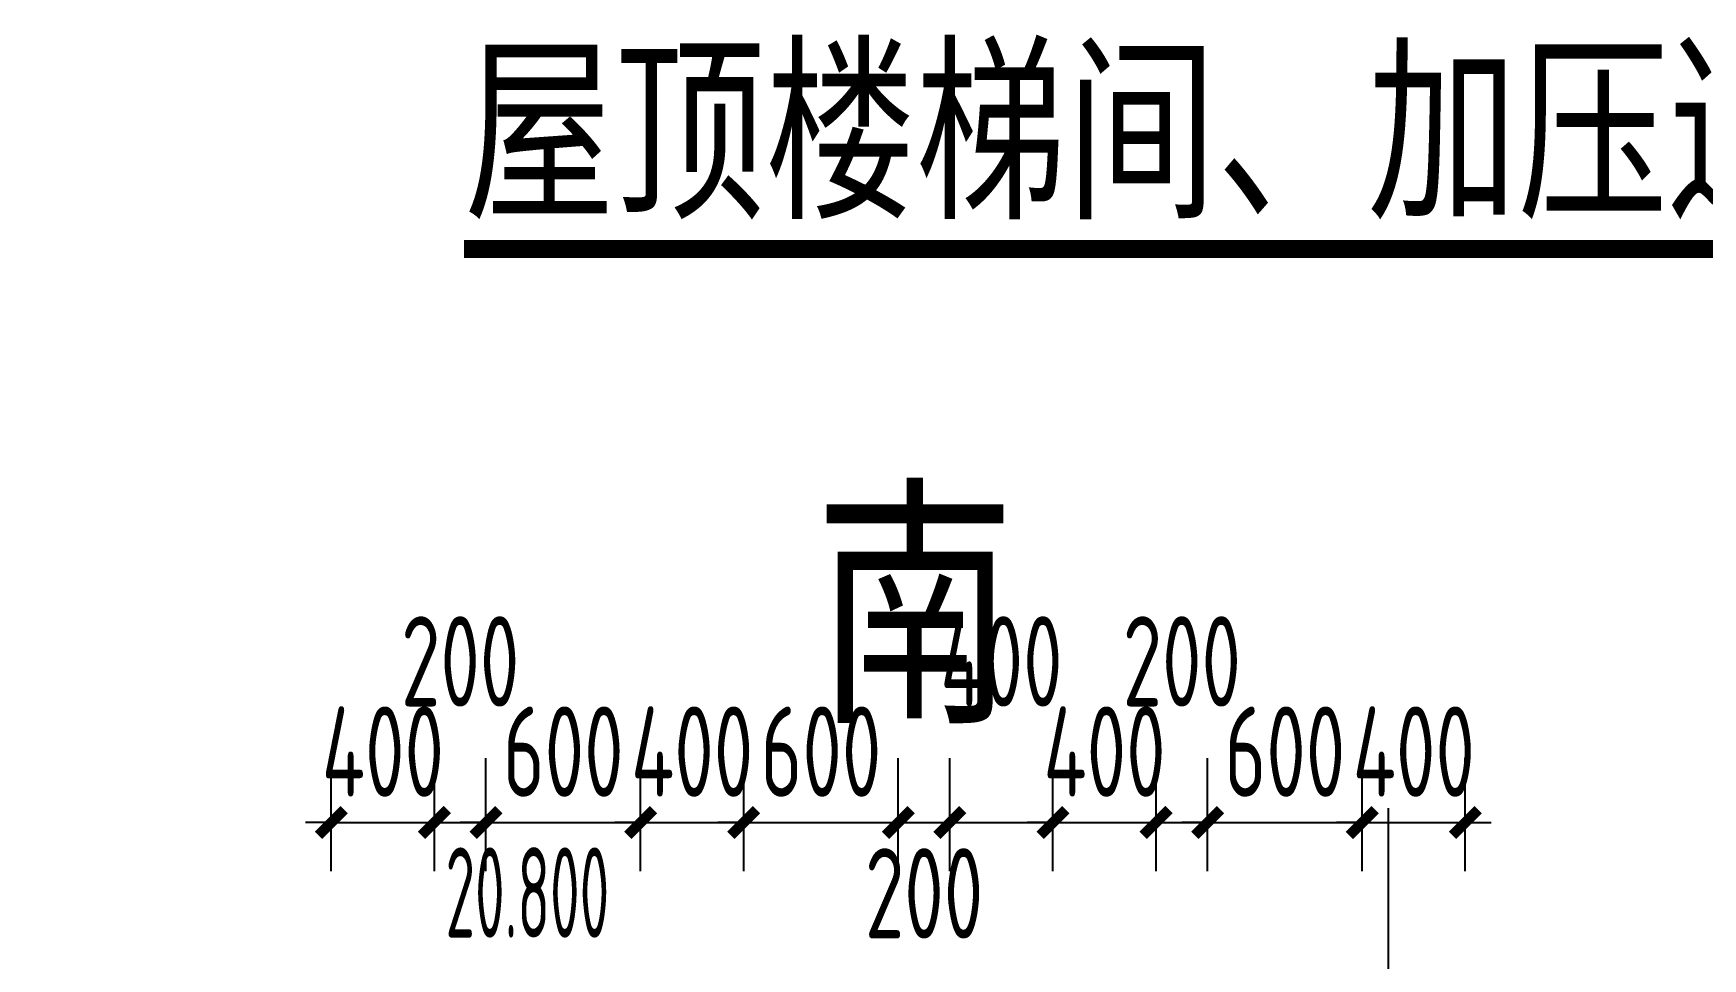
# Model space of a CAD drawing. Extents: x -863035 to 270371, y -8918 to 240488.
# Drawn here: x -44973 to -38496, y 132738 to 136328 of the extents above; entities that cross this region are included whole.
import ezdxf

# ---------------------------------------------------------------- set-up
doc = ezdxf.new("R2010")
doc.units = 0
doc.header["$LTSCALE"] = 1000
doc.header["$MEASUREMENT"] = 0
doc.linetypes.add('109-34 轴网$0$L1$0$$AUDIT_BAD_LTYPE1', pattern=[0])
for name, color, linetype in [('01-标注_尺寸', 124, 'Continuous'), ('01-标注_标高', 200, 'Continuous'), ('02-TEXT_标注', 130, 'Continuous'), ('A_AXIS-轴线', 36, 'Continuous'), ('DIM_SYMB', 3, 'Continuous')]:
    doc.layers.add(name, color=color, linetype=linetype)
doc.layers.add('04-不打印_辅助线', color=165, linetype='Continuous', plot=False)
doc.styles.add('_TCH_DIM', font='ROS1', dxfattribs={"width": 0.75, "bigfont": 'JD'})
doc.styles.add('_TCH_DIM_T3', font='ROS1', dxfattribs={"width": 0.75, "bigfont": 'JD'})
doc.styles.add('_TCH_LABEL', font='', dxfattribs={"width": 0.75})
doc.styles.get("Standard").update_dxf_attribs({"font": 'STXIHEI.TTF', "width": 0.75})
doc.styles.get('_TCH_LABEL').set_extended_font_data('SimSun')
doc.dimstyles.new('_TCH_ARCH&&100', dxfattribs={"dimtxt": 350, "dimasz": 100, "dimexe": 250, "dimexo": 300, "dimgap": 100, "dimtad": 1, "dimdec": 0, "dimzin": 0, "dimdsep": 46, "dimtxsty": '_TCH_DIM_T3', "dimblk": 'ARCHTICK', "dimcen": 0.09, "dimclrt": 7, "dimazin": 2, "dimtfac": 1, "dimtdec": 0, "dimtix": 1, "dimtmove": 2, "dimatfit": 3, "dimfxl": 0, "dimtolj": 1, "dimtzin": 0, "dimarcsym": 0})

# ---------------------------------------------------------------- blocks, each defined once
blk = doc.blocks.new('_ArchTick')
at = {"color": 0, "linetype": 'ByBlock', "const_width": 0.4}
blk.add_lwpolyline([(-0.5, -0.5), (0.5, 0.5)], dxfattribs=at)
blk = doc.blocks.new('*D2450')
at = {"layer": '01-标注_尺寸', "color": 0, "linetype": '109-34 轴网$0$L1$0$$AUDIT_BAD_LTYPE1', "lineweight": -2, "transparency": 16777216}
for p, q in [((74061.4, 243779), (73192.2, 243779)), ((73442.2, 240379), (73442.2, 243779)), ((74061.4, 240379), (73192.2, 240379))]:
    blk.add_line(p, q, dxfattribs=at)
at = {"layer": 'Defpoints', "color": 0, "linetype": '109-34 轴网$0$L1$0$$AUDIT_BAD_LTYPE1', "transparency": 16777216}
for p in [(73442.2, 243779), (74361.4, 243779), (74361.4, 240379)]:
    blk.add_point(p, dxfattribs=at)
at = {"layer": '01-标注_尺寸', "color": 0, "linetype": '109-34 轴网$0$L1$0$$AUDIT_BAD_LTYPE1', "lineweight": -2, "transparency": 16777216, "xscale": 100, "yscale": 100, "zscale": 100}
for p, rotation in [((73442.2, 243779), 90), ((73442.2, 240379), 270)]:
    blk.add_blockref('_ArchTick', p, dxfattribs=dict(at, rotation=rotation))
at = {"layer": '01-标注_尺寸', "color": 7, "linetype": '109-34 轴网$0$L1$0$$AUDIT_BAD_LTYPE1', "transparency": 16777216, "insert": (73167.2, 242079), "char_height": 350, "attachment_point": 5, "rotation": 90, "style": '_TCH_DIM_T3'}
blk.add_mtext('\\A1;3400', dxfattribs=at)
blk = doc.blocks.new('*D2451')
at = {"layer": '01-标注_尺寸', "color": 0, "linetype": '109-34 轴网$0$L1$0$$AUDIT_BAD_LTYPE1', "lineweight": -2, "transparency": 16777216}
for p, q in [((74861.4, 240679), (73992.2, 240679)), ((74242.2, 240379), (74242.2, 240679)), ((74861.4, 240379), (73992.2, 240379))]:
    blk.add_line(p, q, dxfattribs=at)
at = {"layer": 'Defpoints', "color": 0, "linetype": '109-34 轴网$0$L1$0$$AUDIT_BAD_LTYPE1', "transparency": 16777216}
for p in [(74242.2, 240679), (75161.4, 240679), (75161.4, 240379)]:
    blk.add_point(p, dxfattribs=at)
at = {"layer": '01-标注_尺寸', "color": 0, "linetype": '109-34 轴网$0$L1$0$$AUDIT_BAD_LTYPE1', "lineweight": -2, "transparency": 16777216, "xscale": 100, "yscale": 100, "zscale": 100}
for p, rotation in [((74242.2, 240679), 90), ((74242.2, 240379), 270)]:
    blk.add_blockref('_ArchTick', p, dxfattribs=dict(at, rotation=rotation))
at = {"layer": '01-标注_尺寸', "color": 7, "linetype": '109-34 轴网$0$L1$0$$AUDIT_BAD_LTYPE1', "transparency": 16777216, "insert": (73967.2, 240063), "char_height": 350, "attachment_point": 5, "rotation": 90, "style": '_TCH_DIM_T3'}
blk.add_mtext('\\A1;300', dxfattribs=at)
blk = doc.blocks.new('*D2452')
at = {"layer": '01-标注_尺寸', "color": 0, "linetype": '109-34 轴网$0$L1$0$$AUDIT_BAD_LTYPE1', "lineweight": -2, "transparency": 16777216}
for p, q in [((74861.4, 242229), (73992.2, 242229)), ((74242.2, 240679), (74242.2, 242229)), ((74861.4, 240679), (73992.2, 240679))]:
    blk.add_line(p, q, dxfattribs=at)
at = {"layer": 'Defpoints', "color": 0, "linetype": '109-34 轴网$0$L1$0$$AUDIT_BAD_LTYPE1', "transparency": 16777216}
for p in [(74242.2, 242229), (75161.4, 242229), (75161.4, 240679)]:
    blk.add_point(p, dxfattribs=at)
at = {"layer": '01-标注_尺寸', "color": 0, "linetype": '109-34 轴网$0$L1$0$$AUDIT_BAD_LTYPE1', "lineweight": -2, "transparency": 16777216, "xscale": 100, "yscale": 100, "zscale": 100}
for p, rotation in [((74242.2, 242229), 90), ((74242.2, 240679), 270)]:
    blk.add_blockref('_ArchTick', p, dxfattribs=dict(at, rotation=rotation))
at = {"layer": '01-标注_尺寸', "color": 7, "linetype": '109-34 轴网$0$L1$0$$AUDIT_BAD_LTYPE1', "transparency": 16777216, "insert": (73967.2, 241454), "char_height": 350, "attachment_point": 5, "rotation": 90, "style": '_TCH_DIM_T3'}
blk.add_mtext('\\A1;1550', dxfattribs=at)
blk = doc.blocks.new('*D2453')
at = {"layer": '01-标注_尺寸', "color": 0, "linetype": '109-34 轴网$0$L1$0$$AUDIT_BAD_LTYPE1', "lineweight": -2, "transparency": 16777216}
for p, q in [((74861.4, 243779), (73992.2, 243779)), ((74242.2, 242229), (74242.2, 243779)), ((74861.4, 242229), (73992.2, 242229))]:
    blk.add_line(p, q, dxfattribs=at)
at = {"layer": 'Defpoints', "color": 0, "linetype": '109-34 轴网$0$L1$0$$AUDIT_BAD_LTYPE1', "transparency": 16777216}
for p in [(74242.2, 243779), (75161.4, 243779), (75161.4, 242229)]:
    blk.add_point(p, dxfattribs=at)
at = {"layer": '01-标注_尺寸', "color": 0, "linetype": '109-34 轴网$0$L1$0$$AUDIT_BAD_LTYPE1', "lineweight": -2, "transparency": 16777216, "xscale": 100, "yscale": 100, "zscale": 100}
for p, rotation in [((74242.2, 243779), 90), ((74242.2, 242229), 270)]:
    blk.add_blockref('_ArchTick', p, dxfattribs=dict(at, rotation=rotation))
at = {"layer": '01-标注_尺寸', "color": 7, "linetype": '109-34 轴网$0$L1$0$$AUDIT_BAD_LTYPE1', "transparency": 16777216, "insert": (73967.2, 243004), "char_height": 350, "attachment_point": 5, "rotation": 90, "style": '_TCH_DIM_T3'}
blk.add_mtext('\\A1;1550', dxfattribs=at)
blk = doc.blocks.new('*D1648')
at = {"layer": '01-标注_尺寸', "color": 0, "lineweight": -2, "transparency": 16777216}
for p, q in [((-39816.8, 133077.9), (-39816.8, 133516.2)), ((-39416.8, 133077.9), (-39416.8, 133516.2)), ((-39816.8, 133266.2), (-39916.8, 133266.2)), ((-39816.8, 133266.2), (-39416.8, 133266.2)), ((-39416.8, 133266.2), (-39316.8, 133266.2))]:
    blk.add_line(p, q, dxfattribs=at)
at = {"layer": 'Defpoints', "color": 0, "transparency": 16777216}
for p in [(-39416.8, 133266.2), (-39816.8, 132777.9), (-39416.8, 132777.9)]:
    blk.add_point(p, dxfattribs=at)
at = {"layer": '01-标注_尺寸', "color": 0, "lineweight": -2, "transparency": 16777216, "xscale": 100, "yscale": 100, "zscale": 100}
blk.add_blockref('_ArchTick', (-39816.8, 133266.2), dxfattribs=at)
at = {"layer": '01-标注_尺寸', "color": 0, "lineweight": -2, "transparency": 16777216, "xscale": 100, "yscale": 100, "zscale": 100, "rotation": 180}
blk.add_blockref('_ArchTick', (-39416.8, 133266.2), dxfattribs=at)
at = {"layer": '01-标注_尺寸', "color": 7, "transparency": 16777216, "insert": (-39616.8, 133541.2), "char_height": 350, "attachment_point": 5, "style": '_TCH_DIM_T3'}
blk.add_mtext('\\A1;400', dxfattribs=at)
blk = doc.blocks.new('*D1649')
at = {"layer": '01-标注_尺寸', "color": 0, "lineweight": -2, "transparency": 16777216}
for p, q in [((-40416.8, 133077.9), (-40416.8, 133516.2)), ((-39816.8, 133077.9), (-39816.8, 133516.2)), ((-40416.8, 133266.2), (-40516.8, 133266.2)), ((-40416.8, 133266.2), (-39816.8, 133266.2)), ((-39816.8, 133266.2), (-39716.8, 133266.2))]:
    blk.add_line(p, q, dxfattribs=at)
at = {"layer": 'Defpoints', "color": 0, "transparency": 16777216}
for p in [(-39816.8, 133266.2), (-40416.8, 132777.9), (-39816.8, 132777.9)]:
    blk.add_point(p, dxfattribs=at)
at = {"layer": '01-标注_尺寸', "color": 0, "lineweight": -2, "transparency": 16777216, "xscale": 100, "yscale": 100, "zscale": 100}
blk.add_blockref('_ArchTick', (-40416.8, 133266.2), dxfattribs=at)
at = {"layer": '01-标注_尺寸', "color": 0, "lineweight": -2, "transparency": 16777216, "xscale": 100, "yscale": 100, "zscale": 100, "rotation": 180}
blk.add_blockref('_ArchTick', (-39816.8, 133266.2), dxfattribs=at)
at = {"layer": '01-标注_尺寸', "color": 7, "transparency": 16777216, "insert": (-40116.8, 133541.2), "char_height": 350, "attachment_point": 5, "style": '_TCH_DIM_T3'}
blk.add_mtext('\\A1;600', dxfattribs=at)
blk = doc.blocks.new('*D1650')
at = {"layer": '01-标注_尺寸', "color": 0, "lineweight": -2, "transparency": 16777216}
for p, q in [((-40616.8, 133077.9), (-40616.8, 133516.2)), ((-40416.8, 133077.9), (-40416.8, 133516.2)), ((-40616.8, 133266.2), (-40416.8, 133266.2))]:
    blk.add_line(p, q, dxfattribs=at)
at = {"layer": 'Defpoints', "color": 0, "transparency": 16777216}
for p in [(-40416.8, 133266.2), (-40616.8, 132777.9), (-40416.8, 132777.9)]:
    blk.add_point(p, dxfattribs=at)
at = {"layer": '01-标注_尺寸', "color": 0, "lineweight": -2, "transparency": 16777216, "xscale": 100, "yscale": 100, "zscale": 100, "rotation": 180}
blk.add_blockref('_ArchTick', (-40616.8, 133266.2), dxfattribs=at)
at = {"layer": '01-标注_尺寸', "color": 0, "lineweight": -2, "transparency": 16777216, "xscale": 100, "yscale": 100, "zscale": 100}
blk.add_blockref('_ArchTick', (-40416.8, 133266.2), dxfattribs=at)
at = {"layer": '01-标注_尺寸', "color": 7, "transparency": 16777216, "insert": (-40516.8, 133891.2), "char_height": 350, "attachment_point": 5, "style": '_TCH_DIM_T3'}
blk.add_mtext('\\A1;200', dxfattribs=at)
blk = doc.blocks.new('*D1651')
at = {"layer": '01-标注_尺寸', "color": 0, "lineweight": -2, "transparency": 16777216}
for p, q in [((-41016.8, 133077.9), (-41016.8, 133516.2)), ((-40616.8, 133077.9), (-40616.8, 133516.2)), ((-41016.8, 133266.2), (-41116.8, 133266.2)), ((-41016.8, 133266.2), (-40616.8, 133266.2)), ((-40616.8, 133266.2), (-40516.8, 133266.2))]:
    blk.add_line(p, q, dxfattribs=at)
at = {"layer": 'Defpoints', "color": 0, "transparency": 16777216}
for p in [(-40616.8, 133266.2), (-41016.8, 132777.9), (-40616.8, 132777.9)]:
    blk.add_point(p, dxfattribs=at)
at = {"layer": '01-标注_尺寸', "color": 0, "lineweight": -2, "transparency": 16777216, "xscale": 100, "yscale": 100, "zscale": 100}
blk.add_blockref('_ArchTick', (-41016.8, 133266.2), dxfattribs=at)
at = {"layer": '01-标注_尺寸', "color": 0, "lineweight": -2, "transparency": 16777216, "xscale": 100, "yscale": 100, "zscale": 100, "rotation": 180}
blk.add_blockref('_ArchTick', (-40616.8, 133266.2), dxfattribs=at)
at = {"layer": '01-标注_尺寸', "color": 7, "transparency": 16777216, "insert": (-40816.8, 133541.2), "char_height": 350, "attachment_point": 5, "style": '_TCH_DIM_T3'}
blk.add_mtext('\\A1;400', dxfattribs=at)
blk = doc.blocks.new('*D1652')
at = {"layer": '01-标注_尺寸', "color": 0, "lineweight": -2, "transparency": 16777216}
for p, q in [((-41416.8, 133077.9), (-41416.8, 133516.2)), ((-41016.8, 133077.9), (-41016.8, 133516.2)), ((-41416.8, 133266.2), (-41016.8, 133266.2))]:
    blk.add_line(p, q, dxfattribs=at)
at = {"layer": 'Defpoints', "color": 0, "transparency": 16777216}
for p in [(-41016.8, 133266.2), (-41416.8, 132777.9), (-41016.8, 132777.9)]:
    blk.add_point(p, dxfattribs=at)
at = {"layer": '01-标注_尺寸', "color": 0, "lineweight": -2, "transparency": 16777216, "xscale": 100, "yscale": 100, "zscale": 100, "rotation": 180}
blk.add_blockref('_ArchTick', (-41416.8, 133266.2), dxfattribs=at)
at = {"layer": '01-标注_尺寸', "color": 0, "lineweight": -2, "transparency": 16777216, "xscale": 100, "yscale": 100, "zscale": 100}
blk.add_blockref('_ArchTick', (-41016.8, 133266.2), dxfattribs=at)
at = {"layer": '01-标注_尺寸', "color": 7, "transparency": 16777216, "insert": (-41216.8, 133891.2), "char_height": 350, "attachment_point": 5, "style": '_TCH_DIM_T3'}
blk.add_mtext('\\A1;400', dxfattribs=at)
blk = doc.blocks.new('*D1653')
at = {"layer": '01-标注_尺寸', "color": 0, "lineweight": -2, "transparency": 16777216}
for p, q in [((-41616.8, 133077.9), (-41616.8, 133516.2)), ((-41416.8, 133077.9), (-41416.8, 133516.2)), ((-41616.8, 133266.2), (-41416.8, 133266.2))]:
    blk.add_line(p, q, dxfattribs=at)
at = {"layer": 'Defpoints', "color": 0, "transparency": 16777216}
for p in [(-41416.8, 133266.2), (-41616.8, 132777.9), (-41416.8, 132777.9)]:
    blk.add_point(p, dxfattribs=at)
at = {"layer": '01-标注_尺寸', "color": 0, "lineweight": -2, "transparency": 16777216, "xscale": 100, "yscale": 100, "zscale": 100, "rotation": 180}
blk.add_blockref('_ArchTick', (-41616.8, 133266.2), dxfattribs=at)
at = {"layer": '01-标注_尺寸', "color": 0, "lineweight": -2, "transparency": 16777216, "xscale": 100, "yscale": 100, "zscale": 100}
blk.add_blockref('_ArchTick', (-41416.8, 133266.2), dxfattribs=at)
at = {"layer": '01-标注_尺寸', "color": 7, "transparency": 16777216, "insert": (-41516.8, 132991.2), "char_height": 350, "attachment_point": 5, "style": '_TCH_DIM_T3'}
blk.add_mtext('\\A1;200', dxfattribs=at)
blk = doc.blocks.new('*D1654')
at = {"layer": '01-标注_尺寸', "color": 0, "lineweight": -2, "transparency": 16777216}
for p, q in [((-42216.8, 133077.9), (-42216.8, 133516.2)), ((-41616.8, 133077.9), (-41616.8, 133516.2)), ((-42216.8, 133266.2), (-42316.8, 133266.2)), ((-42216.8, 133266.2), (-41616.8, 133266.2)), ((-41616.8, 133266.2), (-41516.8, 133266.2))]:
    blk.add_line(p, q, dxfattribs=at)
at = {"layer": 'Defpoints', "color": 0, "transparency": 16777216}
for p in [(-41616.8, 133266.2), (-42216.8, 132777.9), (-41616.8, 132777.9)]:
    blk.add_point(p, dxfattribs=at)
at = {"layer": '01-标注_尺寸', "color": 0, "lineweight": -2, "transparency": 16777216, "xscale": 100, "yscale": 100, "zscale": 100}
blk.add_blockref('_ArchTick', (-42216.8, 133266.2), dxfattribs=at)
at = {"layer": '01-标注_尺寸', "color": 0, "lineweight": -2, "transparency": 16777216, "xscale": 100, "yscale": 100, "zscale": 100, "rotation": 180}
blk.add_blockref('_ArchTick', (-41616.8, 133266.2), dxfattribs=at)
at = {"layer": '01-标注_尺寸', "color": 7, "transparency": 16777216, "insert": (-41916.8, 133541.2), "char_height": 350, "attachment_point": 5, "style": '_TCH_DIM_T3'}
blk.add_mtext('\\A1;600', dxfattribs=at)
blk = doc.blocks.new('*D1655')
at = {"layer": '01-标注_尺寸', "color": 0, "lineweight": -2, "transparency": 16777216}
for p, q in [((-42616.8, 133077.9), (-42616.8, 133516.2)), ((-42216.8, 133077.9), (-42216.8, 133516.2)), ((-42616.8, 133266.2), (-42716.8, 133266.2)), ((-42616.8, 133266.2), (-42216.8, 133266.2)), ((-42216.8, 133266.2), (-42116.8, 133266.2))]:
    blk.add_line(p, q, dxfattribs=at)
at = {"layer": 'Defpoints', "color": 0, "transparency": 16777216}
for p in [(-42216.8, 133266.2), (-42616.8, 132777.9), (-42216.8, 132777.9)]:
    blk.add_point(p, dxfattribs=at)
at = {"layer": '01-标注_尺寸', "color": 0, "lineweight": -2, "transparency": 16777216, "xscale": 100, "yscale": 100, "zscale": 100}
blk.add_blockref('_ArchTick', (-42616.8, 133266.2), dxfattribs=at)
at = {"layer": '01-标注_尺寸', "color": 0, "lineweight": -2, "transparency": 16777216, "xscale": 100, "yscale": 100, "zscale": 100, "rotation": 180}
blk.add_blockref('_ArchTick', (-42216.8, 133266.2), dxfattribs=at)
at = {"layer": '01-标注_尺寸', "color": 7, "transparency": 16777216, "insert": (-42416.8, 133541.2), "char_height": 350, "attachment_point": 5, "style": '_TCH_DIM_T3'}
blk.add_mtext('\\A1;400', dxfattribs=at)
blk = doc.blocks.new('*D1656')
at = {"layer": '01-标注_尺寸', "color": 0, "lineweight": -2, "transparency": 16777216}
for p, q in [((-43216.8, 133077.9), (-43216.8, 133516.2)), ((-42616.8, 133077.9), (-42616.8, 133516.2)), ((-43216.8, 133266.2), (-43316.8, 133266.2)), ((-43216.8, 133266.2), (-42616.8, 133266.2)), ((-42616.8, 133266.2), (-42516.8, 133266.2))]:
    blk.add_line(p, q, dxfattribs=at)
at = {"layer": 'Defpoints', "color": 0, "transparency": 16777216}
for p in [(-42616.8, 133266.2), (-43216.8, 132777.9), (-42616.8, 132777.9)]:
    blk.add_point(p, dxfattribs=at)
at = {"layer": '01-标注_尺寸', "color": 0, "lineweight": -2, "transparency": 16777216, "xscale": 100, "yscale": 100, "zscale": 100}
blk.add_blockref('_ArchTick', (-43216.8, 133266.2), dxfattribs=at)
at = {"layer": '01-标注_尺寸', "color": 0, "lineweight": -2, "transparency": 16777216, "xscale": 100, "yscale": 100, "zscale": 100, "rotation": 180}
blk.add_blockref('_ArchTick', (-42616.8, 133266.2), dxfattribs=at)
at = {"layer": '01-标注_尺寸', "color": 7, "transparency": 16777216, "insert": (-42916.8, 133541.2), "char_height": 350, "attachment_point": 5, "style": '_TCH_DIM_T3'}
blk.add_mtext('\\A1;600', dxfattribs=at)
blk = doc.blocks.new('*D1657')
at = {"layer": '01-标注_尺寸', "color": 0, "lineweight": -2, "transparency": 16777216}
for p, q in [((-43416.8, 133077.9), (-43416.8, 133516.2)), ((-43216.8, 133077.9), (-43216.8, 133516.2)), ((-43416.8, 133266.2), (-43216.8, 133266.2))]:
    blk.add_line(p, q, dxfattribs=at)
at = {"layer": 'Defpoints', "color": 0, "transparency": 16777216}
for p in [(-43216.8, 133266.2), (-43416.8, 132777.9), (-43216.8, 132777.9)]:
    blk.add_point(p, dxfattribs=at)
at = {"layer": '01-标注_尺寸', "color": 0, "lineweight": -2, "transparency": 16777216, "xscale": 100, "yscale": 100, "zscale": 100, "rotation": 180}
blk.add_blockref('_ArchTick', (-43416.8, 133266.2), dxfattribs=at)
at = {"layer": '01-标注_尺寸', "color": 0, "lineweight": -2, "transparency": 16777216, "xscale": 100, "yscale": 100, "zscale": 100}
blk.add_blockref('_ArchTick', (-43216.8, 133266.2), dxfattribs=at)
at = {"layer": '01-标注_尺寸', "color": 7, "transparency": 16777216, "insert": (-43316.8, 133891.2), "char_height": 350, "attachment_point": 5, "style": '_TCH_DIM_T3'}
blk.add_mtext('\\A1;200', dxfattribs=at)
blk = doc.blocks.new('*D1658')
at = {"layer": '01-标注_尺寸', "color": 0, "lineweight": -2, "transparency": 16777216}
for p, q in [((-43816.8, 133077.9), (-43816.8, 133516.2)), ((-43416.8, 133077.9), (-43416.8, 133516.2)), ((-43816.8, 133266.2), (-43916.8, 133266.2)), ((-43816.8, 133266.2), (-43416.8, 133266.2)), ((-43416.8, 133266.2), (-43316.8, 133266.2))]:
    blk.add_line(p, q, dxfattribs=at)
at = {"layer": 'Defpoints', "color": 0, "transparency": 16777216}
for p in [(-43416.8, 133266.2), (-43816.8, 132777.9), (-43416.8, 132777.9)]:
    blk.add_point(p, dxfattribs=at)
at = {"layer": '01-标注_尺寸', "color": 0, "lineweight": -2, "transparency": 16777216, "xscale": 100, "yscale": 100, "zscale": 100}
blk.add_blockref('_ArchTick', (-43816.8, 133266.2), dxfattribs=at)
at = {"layer": '01-标注_尺寸', "color": 0, "lineweight": -2, "transparency": 16777216, "xscale": 100, "yscale": 100, "zscale": 100, "rotation": 180}
blk.add_blockref('_ArchTick', (-43416.8, 133266.2), dxfattribs=at)
at = {"layer": '01-标注_尺寸', "color": 7, "transparency": 16777216, "insert": (-43616.8, 133541.2), "char_height": 350, "attachment_point": 5, "style": '_TCH_DIM_T3'}
blk.add_mtext('\\A1;400', dxfattribs=at)
blk = doc.blocks.new('jdpqwjdalksjds')
at = {"layer": '01-标注_标高'}
for p, q in [((73269.9, 244079), (71913.3, 244079)), ((72969.9, 243779), (72669.9, 244079)), ((72969.9, 243779), (73269.9, 244079)), ((73690.2, 243779), (72669.9, 243779)), ((73269.9, 240679), (71913.3, 240679)), ((72969.9, 240379), (72669.9, 240679)), ((72969.9, 240379), (73269.9, 240679)), ((73690.2, 240379), (72669.9, 240379))]:
    blk.add_line(p, q, dxfattribs=at)
at = {"layer": '02-TEXT_标注', "style": '_TCH_DIM', "width": 0.5625}
for s, p in [('20.800', (71883.3, 244184)), ('17.400', (71883.3, 240784))]:
    blk.add_text(s, height=350, dxfattribs=at).set_placement(p)
at = {"layer": '01-标注_尺寸', "linetype": '109-34 轴网$0$L1$0$$AUDIT_BAD_LTYPE1'}
for p1, p2, picture, middle in [((74361.4, 240379), (74361.4, 243779), '*D2450', (73167.2, 242079)), ((75161.4, 242229), (75161.4, 243779), '*D2453', (73967.2, 243004)), ((75161.4, 240679), (75161.4, 242229), '*D2452', (73967.2, 241454))]:
    dim = blk.add_aligned_dim(p1=p1, p2=p2, distance=919.1, dimstyle='_TCH_ARCH&&100', dxfattribs=at)
    dim.commit()
    dim.dimension.update_dxf_attribs({"geometry": picture, "text_midpoint": middle})
dim = blk.add_linear_dim(base=(74242.2, 240679), p1=(75161.4, 240379), p2=(75161.4, 240679), angle=90, dimstyle='_TCH_ARCH&&100', dxfattribs=at)
dim.commit()
dim.dimension.update_dxf_attribs({"geometry": '*D2451', "text_midpoint": (73967.2, 240063), "dimtype": 161})

msp = doc.modelspace()

# ---------------------------------------------------------------- linework, layer by layer
at = {"layer": 'A_AXIS-轴线', "ltscale": 0.4}
msp.add_line((-39716.8, 133322.2), (-39716.8, 128744.5), dxfattribs=at)
at = {"layer": 'DIM_SYMB', "const_width": 70}
msp.add_lwpolyline([(-43301.4, 135491.6), (-34660, 135491.6)], dxfattribs=at)

# ---------------------------------------------------------------- block references
at = {"linetype": '109-34 轴网$0$L1$0$$AUDIT_BAD_LTYPE1'}
msp.add_blockref('jdpqwjdalksjds', (-119369, -111364.7), dxfattribs=at)

# ---------------------------------------------------------------- texts
at = {"layer": '02-TEXT_标注', "width": 0.75}
msp.add_text('屋顶楼梯间、加压送风机房立面图', height=570.852, dxfattribs=at).set_placement((-43301.4, 135669.3))
at = {"layer": '02-TEXT_标注', "style": '_TCH_DIM', "width": 0.5625}
msp.add_text('20.800', height=350, dxfattribs=at).set_placement((-43373.7, 132819.3))
at = {"layer": '04-不打印_辅助线', "style": '_TCH_LABEL', "width": 0.75}
msp.add_text('南', height=759.5, dxfattribs=at).set_placement((-41940.9, 133734))

# ---------------------------------------------------------------- dimensions: what is measured, and where the dimension line sits
at = {"layer": '01-标注_尺寸'}
for base, p1, p2, picture, middle in [((-43216.8, 133266.2), (-43416.8, 132777.9), (-43216.8, 132777.9), '*D1657', (-43316.8, 133891.2)), ((-41016.8, 133266.2), (-41416.8, 132777.9), (-41016.8, 132777.9), '*D1652', (-41216.8, 133891.2)), ((-40416.8, 133266.2), (-40616.8, 132777.9), (-40416.8, 132777.9), '*D1650', (-40516.8, 133891.2)), ((-41416.8, 133266.2), (-41616.8, 132777.9), (-41416.8, 132777.9), '*D1653', (-41516.8, 132991.2))]:
    dim = msp.add_linear_dim(base=base, p1=p1, p2=p2, angle=0, dimstyle='_TCH_ARCH&&100', dxfattribs=at)
    dim.commit()
    dim.dimension.update_dxf_attribs({"geometry": picture, "text_midpoint": middle, "dimtype": 161})
for p1, p2, picture, middle in [((-43816.8, 132777.9), (-43416.8, 132777.9), '*D1658', (-43616.8, 133541.2)), ((-43216.8, 132777.9), (-42616.8, 132777.9), '*D1656', (-42916.8, 133541.2)), ((-42616.8, 132777.9), (-42216.8, 132777.9), '*D1655', (-42416.8, 133541.2)), ((-42216.8, 132777.9), (-41616.8, 132777.9), '*D1654', (-41916.8, 133541.2)), ((-41016.8, 132777.9), (-40616.8, 132777.9), '*D1651', (-40816.8, 133541.2)), ((-40416.8, 132777.9), (-39816.8, 132777.9), '*D1649', (-40116.8, 133541.2)), ((-39816.8, 132777.9), (-39416.8, 132777.9), '*D1648', (-39616.8, 133541.2))]:
    dim = msp.add_aligned_dim(p1=p1, p2=p2, distance=488.3, dimstyle='_TCH_ARCH&&100', dxfattribs=at)
    dim.commit()
    dim.dimension.update_dxf_attribs({"geometry": picture, "text_midpoint": middle})

doc.saveas('drawing.dxf')
